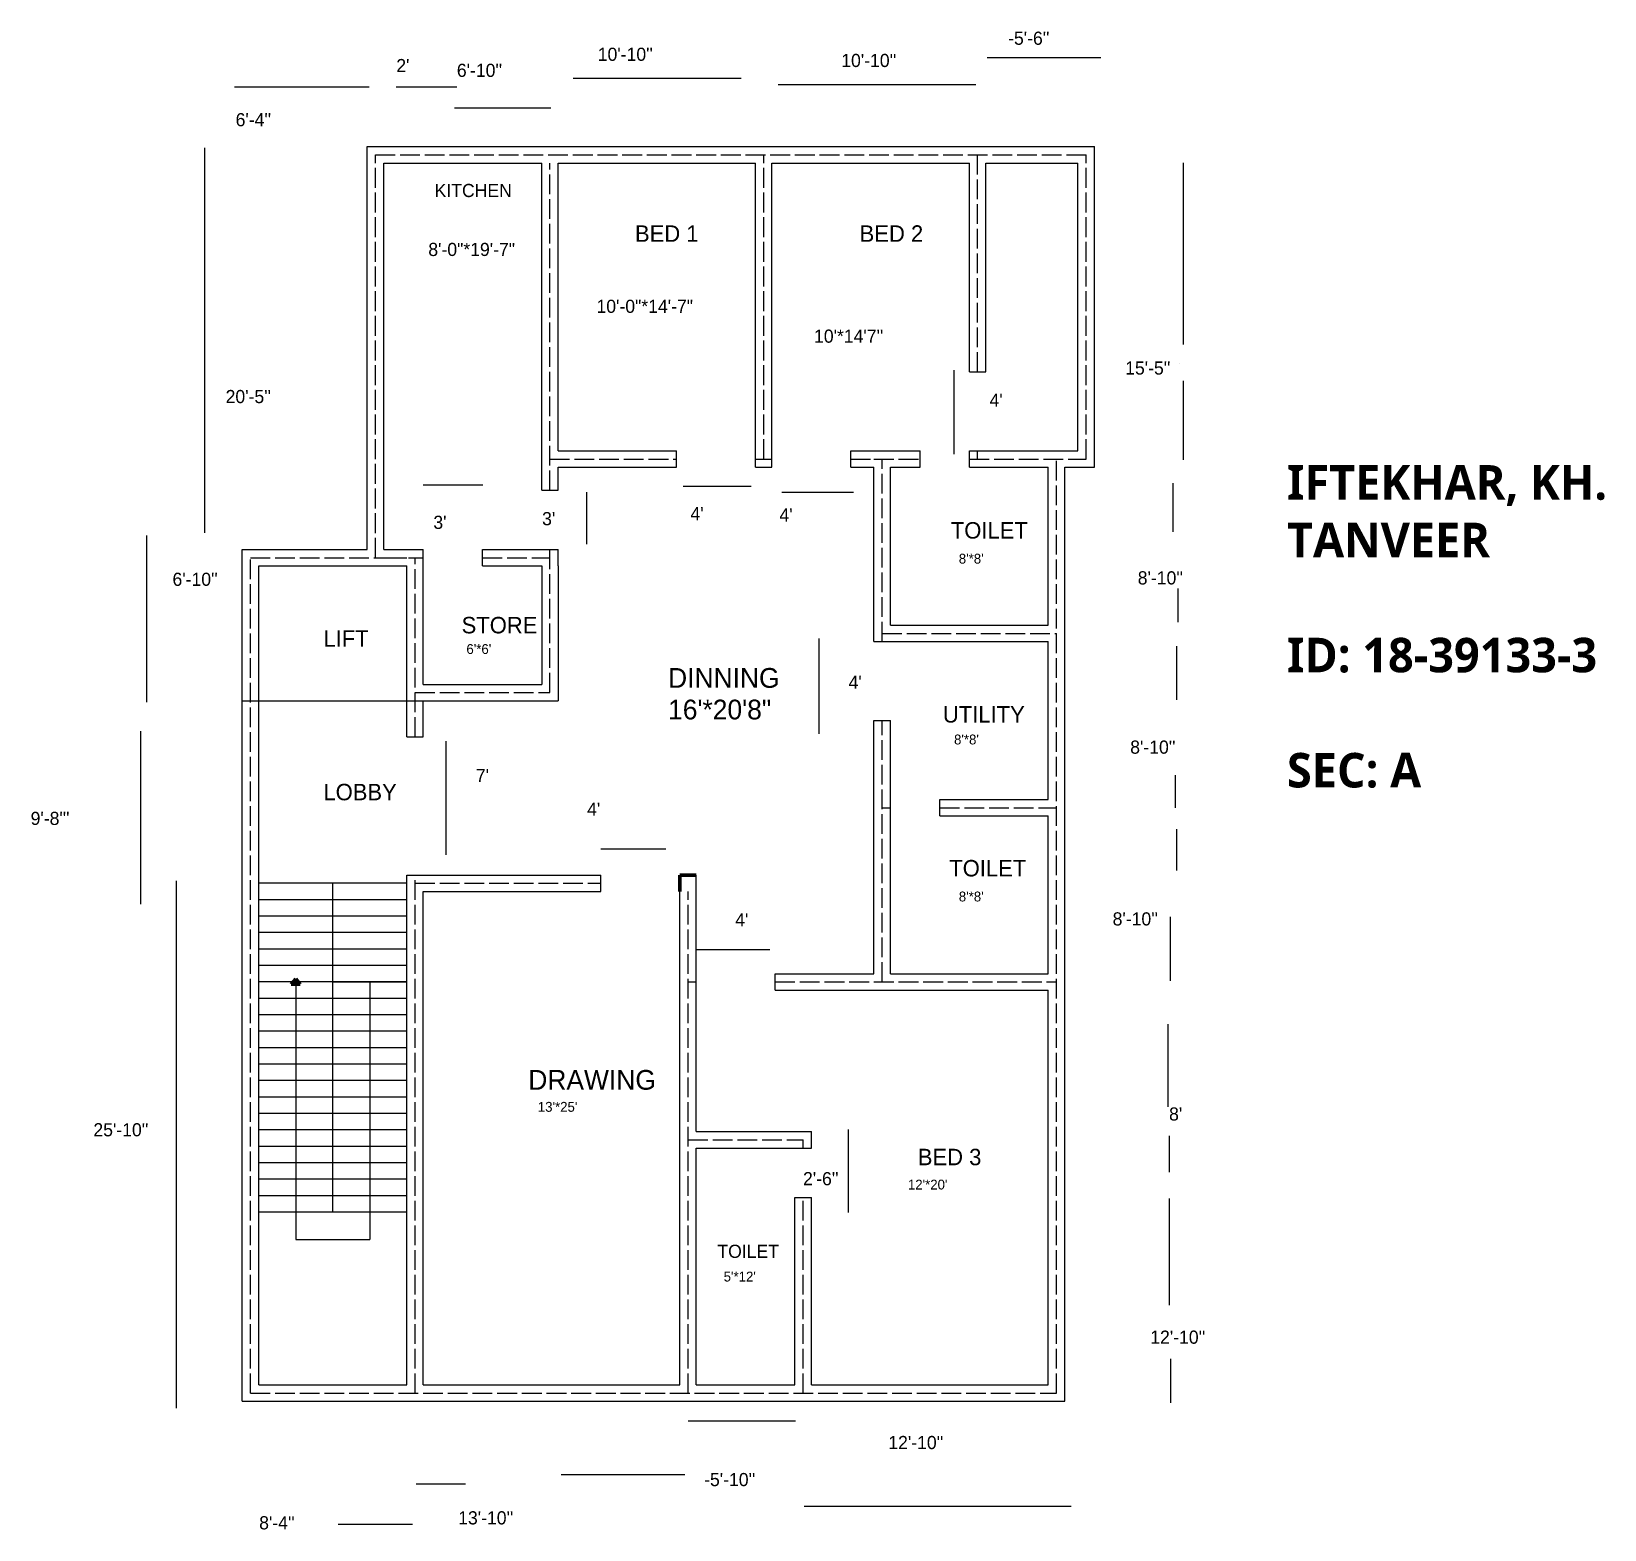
# Model space of a CAD drawing. Header units: inches. Extents: x -85 to 872, y -55 to 856.
import ezdxf

# ---------------------------------------------------------------- set-up
doc = ezdxf.new("R2010")
doc.units = ezdxf.units.IN
doc.header["$MEASUREMENT"] = 0
doc.linetypes.add('ACAD_ISO02W100', pattern=[15, 12, -3])

msp = doc.modelspace()

# ---------------------------------------------------------------- linework, layer by layer
for p, q in [((496.26, 840.54), (565.39, 840.54)), ((38.67, 822.52), (120.58, 822.52)), ((137.11, 822.52), (173.92, 822.52)), ((244.55, 827.78), (346.74, 827.78)), ((369.28, 824.02), (489.5, 824.02)), ((172.42, 809.76), (231.03, 809.76)), ((20.56, 785.57), (20.56, 551.33)), ((119.48, 786.27), (543.48, 786.27)), ((119.48, 541.27), (119.48, 786.27)), ((543.48, 786.27), (561.48, 786.27)), ((561.48, 591.27), (561.48, 786.27)), ((119.48, 541.27), (119.48, 776.27)), ((129.48, 776.27), (225.48, 776.27)), ((129.48, 541.27), (129.48, 776.27)), ((225.48, 577.27), (225.48, 776.27)), ((235.48, 776.27), (355.48, 776.27)), ((235.48, 601.27), (235.48, 776.27)), ((355.48, 591.27), (355.48, 776.27)), ((365.48, 776.27), (485.48, 776.27)), ((365.48, 591.27), (365.48, 776.27)), ((485.48, 649.27), (485.48, 776.27)), ((495.48, 776.27), (543.48, 776.27)), ((495.48, 649.27), (495.48, 776.27)), ((543.48, 776.27), (551.48, 776.27)), ((551.48, 601.27), (551.48, 776.27)), ((615.49, 776.41), (615.49, 665.86)), ((475.96, 650.37), (475.96, 599.32)), ((485.48, 649.27), (495.48, 649.27)), ((615.49, 643.77), (615.49, 595.74)), ((235.48, 601.27), (307.48, 601.27)), ((307.48, 591.27), (307.48, 601.27)), ((413.48, 601.27), (455.48, 601.27)), ((413.48, 591.27), (413.48, 601.27)), ((455.48, 591.27), (455.48, 601.27)), ((485.48, 601.27), (495.48, 601.27)), ((485.48, 591.27), (485.48, 601.27)), ((495.48, 601.27), (551.48, 601.27)), ((235.48, 591.27), (307.48, 591.27)), ((235.48, 577.27), (235.48, 591.27)), ((355.48, 591.27), (365.48, 591.27)), ((413.48, 591.27), (427.48, 591.27)), ((427.48, 485.27), (427.48, 591.27)), ((437.48, 591.27), (455.48, 591.27)), ((437.48, 495.27), (437.48, 591.27)), ((485.48, 591.27), (533.48, 591.27)), ((533.48, 495.27), (533.48, 591.27)), ((543.48, 591.27), (551.48, 591.27)), ((543.48, 343.27), (543.48, 591.27)), ((551.48, 591.27), (561.48, 591.27)), ((153.48, 580.55), (189.69, 580.55)), ((225.48, 577.27), (235.48, 577.27)), ((252.8, 576.04), (252.8, 544.51)), ((311.41, 579.8), (352.74, 579.8)), ((371.52, 576.04), (415.1, 576.04)), ((609.21, 581.66), (609.21, 551.92)), ((-14.73, 549.69), (-14.73, 448.33)), ((43.48, 541.27), (119.48, 541.27)), ((43.48, 23.27), (43.48, 541.27)), ((129.48, 541.27), (153.48, 541.27)), ((153.48, 459.27), (153.48, 541.27)), ((189.48, 541.27), (235.48, 541.27)), ((189.48, 531.27), (189.48, 541.27)), ((235.48, 531.27), (235.48, 541.27)), ((53.48, 531.27), (143.48, 531.27)), ((53.48, 33.27), (53.48, 531.27)), ((143.48, 427.27), (143.48, 531.27)), ((189.48, 531.27), (225.48, 531.27)), ((225.48, 531.27), (225.48, 459.27)), ((235.48, 531.27), (235.48, 449.27)), ((612.26, 517.61), (612.26, 497.03)), ((437.48, 495.27), (533.48, 495.27)), ((394.04, 487.07), (394.04, 429.26)), ((427.48, 485.27), (533.48, 485.27)), ((533.48, 389.27), (533.48, 485.27)), ((611.5, 482.54), (611.5, 449.76)), ((153.48, 459.27), (225.48, 459.27)), ((43.48, 449.27), (235.48, 449.27)), ((153.48, 427.27), (153.48, 449.27)), ((-18.37, 430.73), (-18.37, 325.63)), ((427.48, 437.27), (437.48, 437.27)), ((427.48, 283.27), (427.48, 437.27)), ((437.48, 389.27), (437.48, 437.27)), ((143.48, 427.27), (153.48, 427.27)), ((167.12, 424.75), (167.12, 355.68)), ((610.74, 384.19), (610.74, 404.01)), ((437.48, 283.27), (437.48, 389.27)), ((467.48, 389.27), (533.48, 389.27)), ((467.48, 379.27), (467.48, 389.27)), ((467.48, 379.27), (533.48, 379.27)), ((533.48, 343.27), (533.48, 379.27)), ((611.5, 371.23), (611.5, 346.07)), ((261.5, 359.16), (301.06, 359.16)), ((3.29, 339.71), (3.29, 19.13)), ((143.48, 338.27), (53.48, 338.27)), ((98.48, 138.27), (98.48, 338.27)), ((143.48, 343.27), (261.48, 343.27)), ((143.48, 333.27), (143.48, 343.27)), ((143.48, 33.27), (143.48, 338.27)), ((261.48, 333.27), (261.48, 343.27)), ((319.48, 283.27), (319.48, 343.27)), ((533.48, 283.27), (533.48, 343.27)), ((543.48, 23.27), (543.48, 343.27)), ((143.48, 328.27), (53.48, 328.27)), ((153.48, 333.27), (261.48, 333.27)), ((153.48, 33.27), (153.48, 333.27)), ((309.48, 33.27), (309.48, 333.27)), ((143.48, 318.27), (53.48, 318.27)), ((607.69, 278.97), (607.69, 317.86)), ((143.48, 308.27), (53.48, 308.27)), ((143.48, 298.27), (53.48, 298.27)), ((364.2, 297.76), (319.48, 297.76)), ((143.48, 288.27), (53.48, 288.27)), ((143.48, 278.27), (53.48, 278.27)), ((98.48, 278.27), (53.48, 278.27)), ((75.98, 278.27), (75.98, 121.58)), ((98.48, 278.27), (143.48, 278.27)), ((120.98, 278.27), (120.98, 121.58)), ((319.48, 187.27), (319.48, 283.27)), ((367.48, 283.27), (427.48, 283.27)), ((367.48, 273.27), (367.48, 283.27)), ((437.48, 283.27), (533.48, 283.27)), ((143.48, 268.27), (53.48, 268.27)), ((367.48, 273.27), (533.48, 273.27)), ((533.48, 33.27), (533.48, 273.27)), ((143.48, 258.27), (53.48, 258.27)), ((606.14, 252.59), (606.14, 202.27)), ((143.48, 248.27), (53.48, 248.27)), ((143.48, 238.27), (53.48, 238.27)), ((143.48, 228.27), (53.48, 228.27)), ((143.48, 218.27), (53.48, 218.27)), ((143.48, 208.27), (53.48, 208.27)), ((143.48, 198.27), (53.48, 198.27)), ((143.48, 188.27), (53.48, 188.27)), ((319.48, 187.27), (389.48, 187.27)), ((389.48, 177.27), (389.48, 187.27)), ((411.71, 188.52), (411.71, 138)), ((606.9, 184.74), (606.9, 162.63)), ((143.48, 178.27), (53.48, 178.27)), ((319.48, 177.27), (389.48, 177.27)), ((319.48, 33.27), (319.48, 177.27)), ((143.48, 168.27), (53.48, 168.27)), ((143.48, 158.27), (53.48, 158.27)), ((143.48, 148.27), (53.48, 148.27)), ((379.48, 147.27), (389.48, 147.27)), ((379.48, 33.27), (379.48, 147.27)), ((389.48, 33.27), (389.48, 147.27)), ((606.9, 146.62), (606.9, 81.81)), ((143.48, 138.27), (53.48, 138.27)), ((75.98, 121.58), (120.98, 121.58)), ((607.67, 49.03), (607.67, 22.34)), ((53.48, 33.27), (143.48, 33.27)), ((153.48, 33.27), (309.48, 33.27)), ((319.48, 33.27), (379.48, 33.27)), ((389.48, 33.27), (533.48, 33.27)), ((43.48, 23.27), (543.48, 23.27)), ((314.47, 11.37), (379.84, 11.37)), ((149.17, -26.92), (179.22, -26.92)), ((237.34, -21.16), (312.47, -21.16)), ((385.1, -40.43), (547.4, -40.43)), ((146.91, -51.69), (101.83, -51.69))]:
    msp.add_line(p, q)
at = {"linetype": 'ACAD_ISO02W100'}
for p, q in [((124.48, 781.27), (556.48, 781.27)), ((124.48, 536.27), (124.48, 781.27)), ((230.48, 577.27), (230.48, 776.27)), ((360.48, 596.27), (360.48, 781.27)), ((490.48, 649.27), (490.48, 781.27)), ((556.48, 596.27), (556.48, 781.27)), ((230.48, 596.27), (307.48, 596.27)), ((355.48, 596.27), (365.48, 596.27)), ((413.48, 596.27), (427.48, 596.27)), ((427.48, 596.27), (455.48, 596.27)), ((432.48, 485.27), (432.48, 596.27)), ((485.48, 596.27), (556.48, 596.27)), ((490.48, 596.27), (490.48, 601.27)), ((538.48, 343.27), (538.48, 596.27)), ((48.48, 536.27), (143.48, 536.27)), ((48.48, 28.27), (48.48, 536.27)), ((129.48, 536.27), (153.48, 536.27)), ((148.48, 427.27), (148.48, 536.27)), ((189.48, 536.27), (230.48, 536.27)), ((230.48, 454.27), (230.48, 541.27)), ((432.48, 490.27), (538.48, 490.27)), ((148.48, 454.27), (230.48, 454.27)), ((432.48, 278.27), (432.48, 437.27)), ((432.48, 384.27), (437.48, 384.27)), ((467.48, 384.27), (538.48, 384.27)), ((148.48, 28.27), (148.48, 343.27)), ((148.48, 338.27), (261.48, 338.27)), ((538.48, 28.27), (538.48, 343.27)), ((314.48, 28.27), (314.48, 333.27)), ((314.48, 278.27), (319.48, 278.27)), ((367.48, 278.27), (538.48, 278.27)), ((314.48, 182.27), (384.48, 182.27)), ((384.48, 177.27), (384.48, 182.27)), ((384.48, 28.27), (384.48, 147.27)), ((48.48, 28.27), (538.48, 28.27))]:
    msp.add_line(p, q, dxfattribs=at)
at = {"lineweight": 100}
for p, q in [((319.48, 343.27), (309.48, 343.27)), ((309.48, 343.27), (309.48, 333.27)), ((75.98, 280.27), (73.28, 277.02)), ((75.98, 278.27), (75.98, 280.27)), ((75.98, 280.27), (78.69, 277.03)), ((78.69, 277.03), (73.28, 277.02))]:
    msp.add_line(p, q, dxfattribs=at)

# ---------------------------------------------------------------- texts
for s, insert, char_height, width, attachment_point in [("-5'-6''", (509.04, 848.05), 8, 66.8725, 7), ("10'-10''", (259.58, 838.29), 8, 93.9221, 7), ("10'-10''", (407.6, 834.53), 8, 93.9221, 7), ("2'", (137.11, 831.53), 8, 53.3478, 7), ("6'-10''", (173.92, 828.53), 8, 55.6019, 7), ("6'-4''", (39.43, 798.5), 8, 116.4634, 7), ("10'*14'7''", (391.06, 666.88), 8, 63.1157, 7), ("15'-5''", (580.2, 647.52), 8, 108.3545, 7), ("15'", (613.01, 654.38), 0.2, 81.6474, 7), ("20'-5''", (33.34, 630.16), 8, 64.6184, 7), ("4'", (497.75, 636.1), 8, 38.3202, 1), ('{\\fYu Gothic Medium|b1|i0|c0|p34;IFTEKHAR, KH. TANVEER\\P\\PID: 18-39133-3\\P\\PSEC: A}', (678.57, 396.17), 21, 210.9962, 7), ("4'", (315.92, 567.03), 8, 21.7899, 1), ("4'", (370.02, 566.28), 8, 24.7954, 1), ("3'", (159.63, 561.78), 8, 20.2872, 1), ("3'", (225.75, 564.03), 8, 19.5358, 1), ("6'-10''", (1.04, 527.16), 8, 32.3092, 1), ("8'-10''", (587.85, 519.9), 8, 89.278, 7), ("4'", (412.07, 464.54), 8, 30.8065, 1), ("8'-10''", (583.27, 416.97), 8, 90.8042, 7), ("7'", (185.46, 399.82), 8, 43.5799, 7), ("4'", (253.08, 379.34), 8, 63.9773, 7), ("9'-8'''", (-85.2, 373.63), 8, 47.3367, 7), ("4'", (343.15, 312.06), 8, 34.5141, 7), ("8'-10''", (572.59, 312.52), 8, 94.6195, 7), ("8'", (606.9, 193.89), 8, 101.487, 7), ("25'-10''", (-47.05, 184.3), 8, 76.6404, 7), ("2'-6''", (384.36, 154.56), 8, 27.3543, 7), ("12'-10''", (595.46, 58.18), 8, 125.9049, 7), ("12'-10''", (436.21, -5.89), 8, 125.9049, 7), ("-5'-10''", (324.24, -28.42), 8, 54.0991, 7), ("8'-4''", (53.74, -54.7), 8, 77.3918, 7), ("13'-10''", (174.72, -51.69), 8, 104.4414, 7)]:
    msp.add_mtext(s, dxfattribs=dict(insert=insert, char_height=char_height, width=width, attachment_point=attachment_point))
at = {"lineweight": 100, "attachment_point": 1}
for s, insert, char_height, width in [('KITCHEN', (160.4, 763.58), 8, 96.5625), ('BED 1', (282.21, 738.38), 10, 81.5395), ('BED 2', (418.78, 738.38), 10, 81.5395), ('8\'-0"*19\'-7"', (156.56, 727.73), 8, 113.9437), ('10\'-0"*14\'-7"', (258.81, 693.15), 8, 127.4625), ('TOILET', (474.22, 557.9), 10, 112.0125), ("8'*8'", (479.07, 538.69), 6, 79.1812), ('STORE', (176.81, 500.26), 10, 93.6656), ('LIFT', (92.8, 492.18), 10, 89.8031), ("6'*6'", (179.73, 483.71), 6, 90.7687), ('DINNING', (302.34, 469.17), 12, 85.9406), ('16\'*20\'8"', (302.34, 449.95), 12, 104.2875), ('UTILITY', (469.39, 446.02), 10, 100.425), ("8'*8'", (476.18, 428.73), 6, 79.1812), ('LOBBY', (92.8, 398.76), 10, 68.5594), ('TOILET', (473.26, 352.46), 10, 112.0125), ("8'*8'", (479.07, 333.25), 6, 79.1812), ('DRAWING', (217.34, 224.76), 12, 82.0781), ("13'*25'", (223.14, 205.34), 6, 115.875), ('BED 3', (454.14, 176.84), 10, 81.5395), ("12'*20'", (448.13, 158.08), 6, 108.15), ('TOILET', (332.3, 118.5), 8, 112.0125), ("5'*12'", (336.12, 102.13), 6, 56.0062)]:
    msp.add_mtext(s, dxfattribs=dict(at, insert=insert, char_height=char_height, width=width))

doc.saveas('drawing.dxf')
